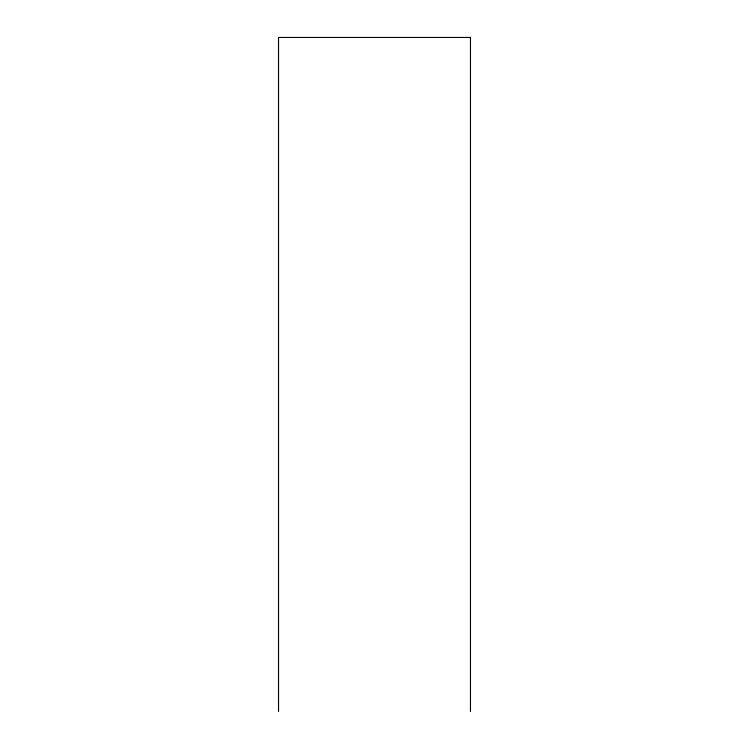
<?xml version="1.0" encoding="UTF-8"?>
<svg xmlns="http://www.w3.org/2000/svg" width="749" height="749" viewBox="0 0 749 749"><rect width="100%" height="100%" fill="white"/><g stroke="black" fill="none" stroke-linecap="round" stroke-linejoin="round"><path stroke-width="1.12" d="M470.466 711.55L470.466 37.45L278.534 37.45L278.534 711.55"/></g></svg>
